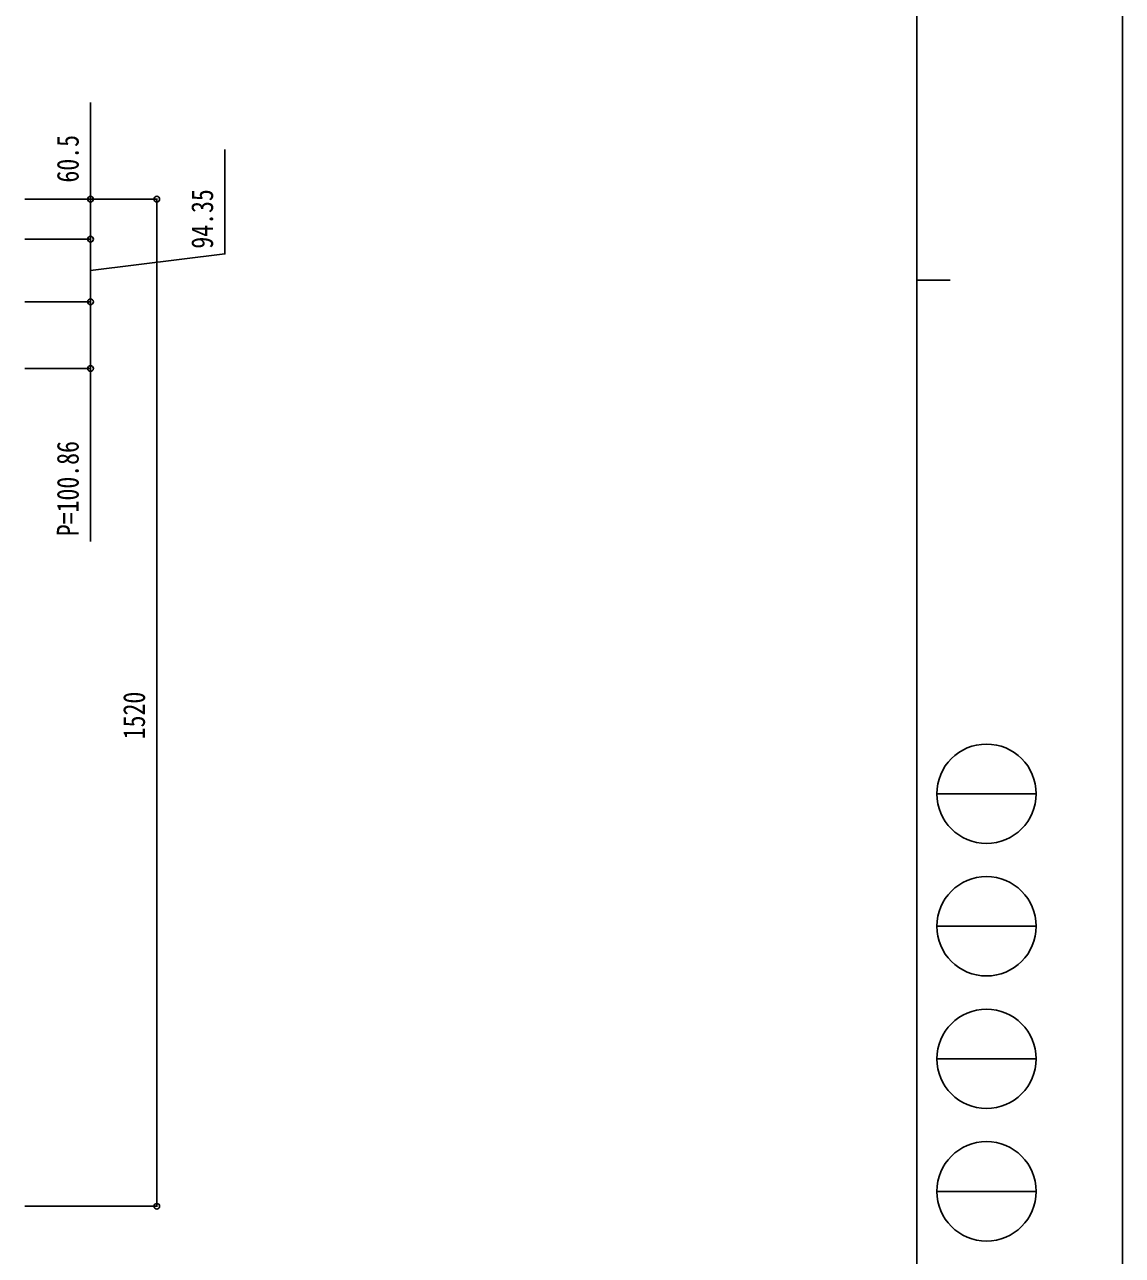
# Model space of a CAD drawing. Units: millimetres, scale not verified. Extents: x -4205 to 4205, y -2970 to 2970.
# Drawn here: x 2549 to 4205, y -1347 to 511 of the extents above; entities that cross this region are included whole.
import ezdxf
from ezdxf.enums import TextEntityAlignment as Align

# ---------------------------------------------------------------- set-up
doc = ezdxf.new("R2010")
doc.units = ezdxf.units.MM
doc.header["$LTSCALE"] = 10
doc.layers.add('0-3_YKK_D', color=6, linetype='Continuous')
doc.layers.add('0-4_YKK_ZWAK', color=7, linetype='Continuous')
doc.styles.add('ＭＳ ゴシック', font='')
doc.styles.get('ＭＳ ゴシック').set_extended_font_data('MS Gothic')

msp = doc.modelspace()

# ---------------------------------------------------------------- linework, layer by layer
at = {"layer": '0-3_YKK_D'}
for p, q in [((2549.4, 247.44), (2749.4, 247.44)), ((2549.4, 247.44), (2649.4, 247.44)), ((2748.4, 247.44), (2748.4, -1272.56)), ((2549.4, 186.94), (2649.4, 186.94)), ((2549.4, 186.94), (2649.4, 186.94)), ((2648.4, 186.94), (2648.4, 92.59)), ((2549.4, 92.59), (2649.4, 92.59)), ((2549.4, 92.59), (2649.4, 92.59)), ((2549.4, -8.27), (2649.4, -8.27)), ((2549.4, -1272.56), (2749.4, -1272.56))]:
    msp.add_line(p, q, dxfattribs=at)
for points in [[(2648.4, 186.94), (2648.4, 247.44), (2648.4, 393.24)], [(2648.4, 139.77), (2851.18, 164.66), (2851.18, 322.26)], [(2648.4, 92.59), (2648.4, -8.27), (2648.4, -269.27)]]:
    msp.add_lwpolyline(points, dxfattribs=at)
for centre in [(2648.4, 247.44), (2748.4, 247.44), (2648.4, 186.94), (2648.4, 186.94), (2648.4, 92.59), (2648.4, 92.59), (2648.4, -8.27), (2748.4, -1272.56)]:
    msp.add_circle(centre, 4.25, dxfattribs=at)
at = {"layer": '0-4_YKK_ZWAK'}
for p, q in [((3895.02, 2775), (3895.02, -2525)), ((3895.02, 125), (3945.02, 125)), ((3925.02, -650), (4075.02, -650)), ((3925.02, -850), (4075.02, -850)), ((3925.02, -1050), (4075.02, -1050)), ((3925.02, -1250), (4075.02, -1250))]:
    msp.add_line(p, q, dxfattribs=at)
msp.add_lwpolyline([(-4205, -2970), (4205, -2970), (4205, 2970), (-4205, 2970)], close=True, dxfattribs=at)
for centre in [(4000.02, -650), (4000.02, -850), (4000.02, -1050), (4000.02, -1250)]:
    msp.add_circle(centre, 75, dxfattribs=at)

# ---------------------------------------------------------------- texts
at = {"layer": '0-3_YKK_D', "style": 'ＭＳ ゴシック', "width": 0.8}
for s, p in [('60.5', (2640.4, 272.44)), ('94.35', (2843.18, 172.66)), ('P=100.86', (2640.4, -261.27)), ('1520', (2740.4, -567.76))]:
    msp.add_text(s, height=32.99, rotation=90, dxfattribs=at).set_placement(p, align=Align.BOTTOM_LEFT)

doc.saveas('drawing.dxf')
